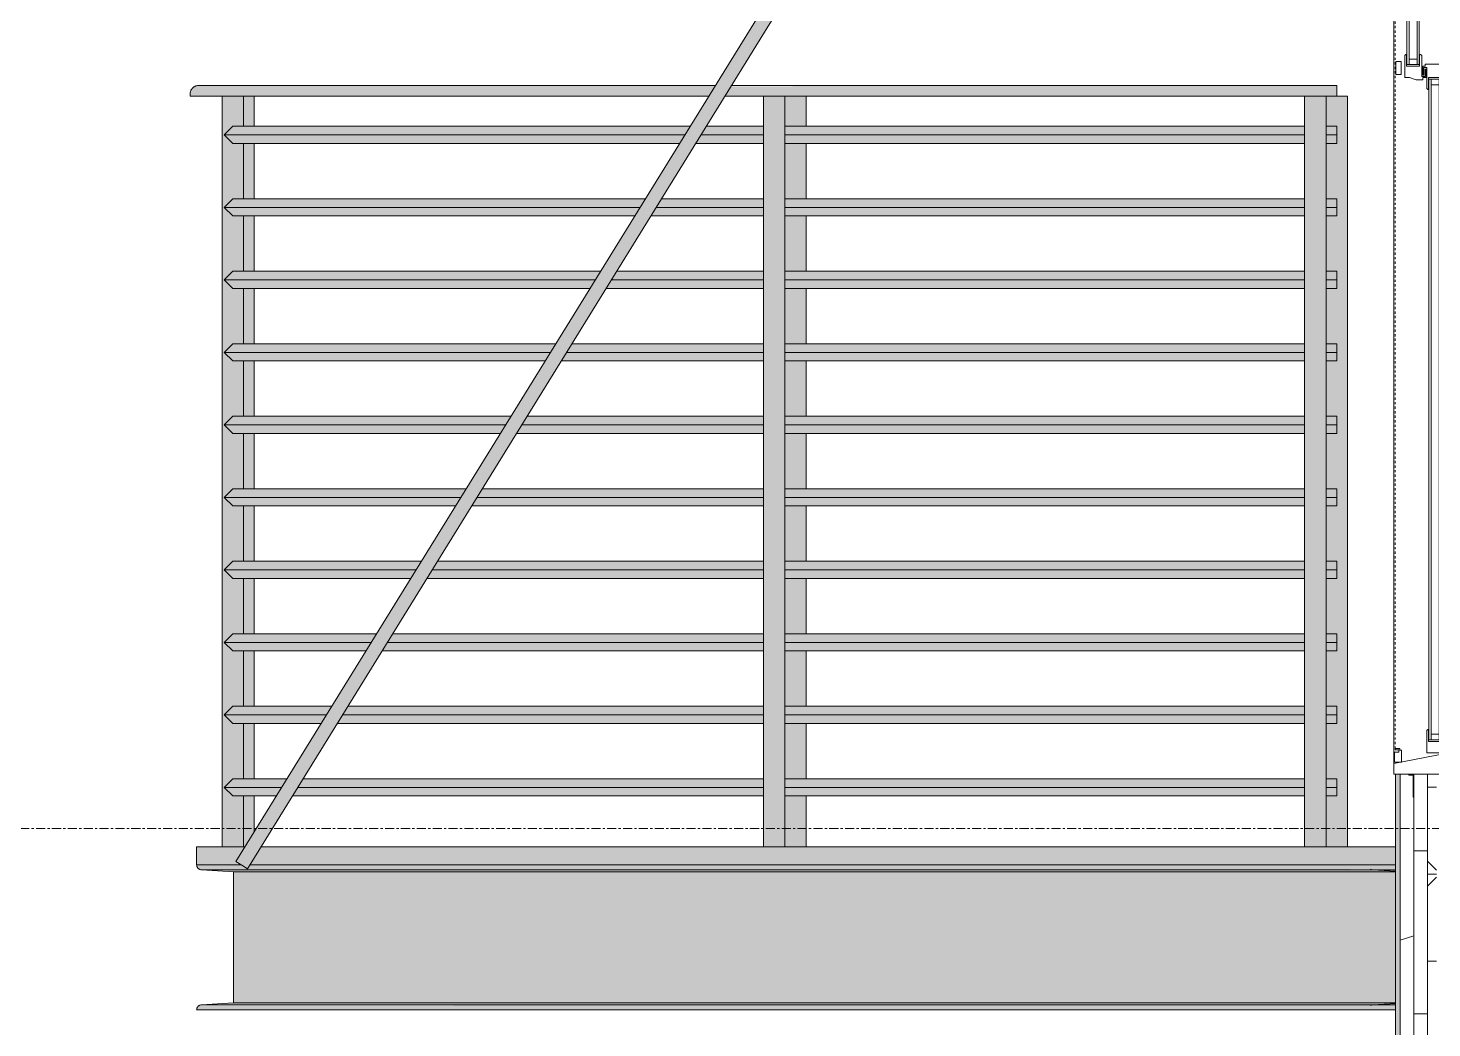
# Model space of a CAD drawing. Header units: inches. Extents: x 1718 to 6958, y -253 to 585.
# Drawn here: x 4809.7 to 4887.1, y 257 to 312.2 of the extents above; entities that cross this region are included whole.
import ezdxf

# ---------------------------------------------------------------- set-up
doc = ezdxf.new("R2010")
doc.units = ezdxf.units.IN
doc.header["$MEASUREMENT"] = 0
doc.linetypes.add('Dash', pattern=[0.25, 0.125, -0.125])
doc.linetypes.add('Grid Line 1_2_', pattern=[0.875, 0.5, -0.125, 0.125, -0.125])
for name, color, linetype, lineweight in [('A-DETL-GENF-2', 92, 'Continuous', 13), ('A-DETL-GENF-HDLN', 1, 'Dash', 9), ('A-FLOR-5', 192, 'Continuous', 5), ('A-FLOR-6', 192, 'Continuous', 9), ('A-FLOR-HRAL', 11, 'Continuous', 9), ('A-FLOR-LEVL-5', 51, 'Grid Line 1_2_', 9), ('A-GLAZ', 151, 'Continuous', 13), ('A-GLAZ-1', 151, 'Continuous', 9), ('A-GLAZ-3', 151, 'Continuous', 20), ('A-WALL', 113, 'Continuous', 13), ('A-WALL-6', 113, 'Continuous', 5), ('A-WALL-7', 113, 'Continuous', 9), ('A-WALL-PATT-1', 252, 'Continuous', 9), ('S-BEAM', 12, 'Continuous', 9)]:
    doc.layers.add(name, color=color, linetype=linetype, lineweight=lineweight)

# ---------------------------------------------------------------- blocks, each defined once
blk = doc.blocks.new('Window-Double_Hung-Marvin-Essential - ESDH3066 - 3rd floor-V94-BUILDING ELEVATION - COURTYARD - LOOKING EAST')
at = {"layer": 'A-DETL-GENF-2'}
for p, q in [((-3859.269, 348.5), (-3859.269, 350)), ((-3859.269, 350), (-3859.224, 350)), ((-3859.224, 350), (-3859.224, 348.65)), ((-3860.317, 348.5), (-3857.224, 348.5)), ((-3860.317, 348.5), (-3860.317, 347.912)), ((-3859.224, 348.65), (-3859.114, 348.65)), ((-3859.114, 348.65), (-3859.114, 348.5)), ((-3857.224, 347.469), (-3857.224, 348.5)), ((-3859.91, 347.833), (-3860.317, 347.912)), ((-3859.91, 347.833), (-3859.91, 346.944)), ((-3860.285, 347.048), (-3860.285, 347.605)), ((-3860.285, 347.605), (-3859.91, 347.605)), ((-3860.051, 347.048), (-3860.285, 347.048)), ((-3860.254, 346.926), (-3860.051, 346.926)), ((-3860.254, 346.926), (-3860.254, 346.854)), ((-3860.051, 346.926), (-3860.051, 347.048)), ((-3859.91, 346.944), (-3860.003, 346.944)), ((-3860.003, 346.944), (-3860.003, 346.854)), ((-3859.91, 347.125), (-3859.809, 347.125)), ((-3859.809, 347.469), (-3857.224, 347.469)), ((-3859.809, 347.125), (-3859.809, 347.469)), ((-3858.786, 347.312), (-3859.724, 347.312)), ((-3859.724, 346.092), (-3859.724, 347.312)), ((-3858.786, 347.312), (-3858.786, 346.092)), ((-3860.003, 346.854), (-3860.254, 346.854)), ((-3859.622, 346.687), (-3859.622, 346.031)), ((-3858.904, 346.687), (-3859.622, 346.687)), ((-3858.92, 346.593), (-3859.608, 346.593)), ((-3859.608, 310.157), (-3859.608, 346.593)), ((-3859.483, 310.157), (-3859.483, 346.593)), ((-3859.046, 346.29), (-3859.483, 346.29)), ((-3859.046, 310.157), (-3859.046, 346.593)), ((-3858.92, 310.157), (-3858.92, 346.593)), ((-3858.904, 346.031), (-3858.904, 346.687)), ((-3859.724, 346.092), (-3859.663, 346.031)), ((-3859.622, 346.031), (-3859.663, 346.031)), ((-3858.847, 346.031), (-3858.904, 346.031)), ((-3858.786, 346.092), (-3858.847, 346.031)), ((-3859.724, 310.658), (-3859.663, 310.719)), ((-3859.724, 310.658), (-3859.724, 309.437)), ((-3859.622, 310.719), (-3859.663, 310.719)), ((-3859.622, 310.063), (-3859.622, 310.719)), ((-3858.904, 310.719), (-3858.904, 310.063)), ((-3858.847, 310.719), (-3858.904, 310.719)), ((-3858.786, 310.658), (-3858.847, 310.719)), ((-3858.786, 309.5), (-3858.786, 310.658)), ((-3860.207, 309.608), (-3860.207, 310.333)), ((-3860.207, 310.333), (-3859.921, 310.333)), ((-3859.921, 310.333), (-3859.921, 309.608)), ((-3858.904, 310.063), (-3859.622, 310.063)), ((-3858.92, 310.157), (-3859.608, 310.157)), ((-3859.046, 310.46), (-3859.483, 310.46)), ((-3858.594, 310.062), (-3858.733, 310.062)), ((-3858.733, 309.578), (-3858.733, 310.062)), ((-3858.673, 310), (-3858.673, 309.578)), ((-3858.505, 310), (-3858.673, 310)), ((-3858.604, 309.5), (-3858.604, 309.905)), ((-3858.536, 309.905), (-3858.604, 309.905)), ((-3858.594, 310.182), (-3857.447, 310.182)), ((-3858.594, 310.062), (-3858.594, 310.182)), ((-3858.536, 309.437), (-3858.536, 309.905)), ((-3858.505, 308.842), (-3858.505, 310)), ((-3857.567, 310), (-3857.567, 308.842)), ((-3857.447, 310), (-3857.567, 310)), ((-3857.447, 310.182), (-3857.447, 310)), ((-3859.921, 309.608), (-3860.207, 309.608)), ((-3859.464, 309.437), (-3859.724, 309.437)), ((-3859.089, 309.307), (-3859.464, 309.437)), ((-3858.733, 309.307), (-3859.089, 309.307)), ((-3858.604, 309.5), (-3858.786, 309.5)), ((-3858.733, 309.578), (-3858.673, 309.578)), ((-3858.536, 309.437), (-3858.733, 309.437)), ((-3858.733, 309.307), (-3858.733, 309.437)), ((-3858.404, 309.437), (-3858.404, 308.781)), ((-3857.685, 309.437), (-3858.404, 309.437)), ((-3857.701, 309.343), (-3858.39, 309.343)), ((-3858.39, 272.907), (-3858.39, 309.343)), ((-3858.264, 272.907), (-3858.264, 309.343)), ((-3857.827, 309.04), (-3858.264, 309.04)), ((-3857.827, 272.907), (-3857.827, 309.343)), ((-3857.701, 272.907), (-3857.701, 309.343)), ((-3857.685, 308.781), (-3857.685, 309.437)), ((-3858.505, 308.842), (-3858.444, 308.781)), ((-3858.404, 308.781), (-3858.444, 308.781)), ((-3857.628, 308.781), (-3857.685, 308.781)), ((-3857.567, 308.842), (-3857.628, 308.781)), ((-3858.505, 273.408), (-3858.444, 273.469)), ((-3858.505, 273.408), (-3858.505, 272.187)), ((-3858.404, 273.469), (-3858.444, 273.469)), ((-3858.404, 272.813), (-3858.404, 273.469)), ((-3857.685, 273.469), (-3857.685, 272.813)), ((-3857.628, 273.469), (-3857.685, 273.469)), ((-3857.567, 273.408), (-3857.628, 273.469)), ((-3857.567, 272.187), (-3857.567, 273.408)), ((-3857.38, 272.159), (-3857.38, 273.406)), ((-3857.38, 273.406), (-3857.224, 273.406)), ((-3857.224, 273.406), (-3857.224, 271)), ((-3857.685, 272.813), (-3858.404, 272.813)), ((-3857.701, 272.907), (-3858.39, 272.907)), ((-3857.827, 273.21), (-3858.264, 273.21)), ((-3860.317, 271.588), (-3857.38, 272.159)), ((-3860.285, 272.217), (-3860.285, 271.661)), ((-3860.051, 272.217), (-3860.285, 272.217)), ((-3860.003, 272.411), (-3860.254, 272.411)), ((-3860.254, 272.339), (-3860.254, 272.411)), ((-3860.254, 272.339), (-3860.051, 272.339)), ((-3860.051, 272.339), (-3860.051, 272.217)), ((-3860.003, 272.321), (-3860.003, 272.411)), ((-3859.91, 272.321), (-3860.003, 272.321)), ((-3859.91, 272.321), (-3859.91, 271.661)), ((-3857.567, 272.187), (-3858.505, 272.187)), ((-3860.317, 271), (-3860.317, 271.588)), ((-3860.285, 271.661), (-3859.91, 271.661)), ((-3859.224, 271), (-3860.317, 271)), ((-3857.224, 271), (-3860.317, 271)), ((-3859.504, 271), (-3859.504, 270.957)), ((-3859.504, 270.957), (-3859.264, 270.957)), ((-3859.264, 270.957), (-3859.264, 269.742)), ((-3859.224, 271), (-3859.224, 269.742)), ((-3859.224, 269.742), (-3859.264, 269.742))]:
    blk.add_line(p, q, dxfattribs=at)
at = {"layer": 'A-DETL-GENF-HDLN'}
blk.add_line((-3860.254, 272.411), (-3860.254, 346.854), dxfattribs=at)
at = {"layer": 'A-GLAZ'}
for p, q in [((-3851.849, 347.875), (-3851.849, 348.5)), ((-3857.192, 347.875), (-3851.849, 347.875)), ((-3857.192, 271.625), (-3851.849, 271.625)), ((-3851.849, 271.625), (-3851.849, 271))]:
    blk.add_line(p, q, dxfattribs=at)
at = {"layer": 'A-GLAZ-1'}
for p, q in [((-3860.317, 271), (-3860.317, 348.5)), ((-3857.224, 348.5), (-3857.224, 271)), ((-3851.849, 348.5), (-3851.849, 271))]:
    blk.add_line(p, q, dxfattribs=at)
at = {"layer": 'A-GLAZ-3'}
for p, q in [((-3860.317, 348.5), (-3857.224, 348.5)), ((-3857.192, 348.5), (-3851.849, 348.5)), ((-3857.224, 271), (-3860.317, 271)), ((-3851.849, 271), (-3857.192, 271))]:
    blk.add_line(p, q, dxfattribs=at)
blk = doc.blocks.new('Railing - Baluster_01-2700443-BUILDING ELEVATION - COURTYARD - LOOKING EAST')
at = {"layer": 'A-FLOR-HRAL'}
blk.add_hatch(color=256, dxfattribs=at).paths.add_polyline_path([(-3893.918, 267), (-3893.918, 308.405), (-3895.099, 308.405), (-3895.099, 267)], flags=0)
for p, q in [((-3895.099, 267), (-3895.099, 308.405)), ((-3893.918, 308.405), (-3893.918, 267))]:
    blk.add_line(p, q, dxfattribs=at)
blk = doc.blocks.new('Railing - Baluster_01-V131-BUILDING ELEVATION - COURTYARD - LOOKING EAST')
at = {"layer": 'A-FLOR-HRAL'}
h = blk.add_hatch(color=256, dxfattribs=at)
h.paths.add_polyline_path([(-3893.918, 267), (-3892.737, 267), (-3892.737, 269.803), (-3893.918, 269.803)], flags=0)
h.paths.add_polyline_path([(-3893.918, 270.75), (-3892.737, 270.75), (-3892.737, 273.803), (-3893.918, 273.803)], flags=0)
h.paths.add_polyline_path([(-3892.737, 274.75), (-3892.737, 277.803), (-3893.918, 277.803), (-3893.918, 274.75)], flags=0)
h.paths.add_polyline_path([(-3893.918, 278.75), (-3892.737, 278.75), (-3892.737, 281.803), (-3893.918, 281.803)], flags=0)
h.paths.add_polyline_path([(-3893.918, 282.75), (-3892.737, 282.75), (-3892.737, 285.803), (-3893.918, 285.803)], flags=0)
h.paths.add_polyline_path([(-3893.918, 286.75), (-3892.737, 286.75), (-3892.737, 289.803), (-3893.918, 289.803), (-3893.918, 287.683)], flags=0)
h.paths.add_polyline_path([(-3893.918, 290.75), (-3892.737, 290.75), (-3892.737, 293.803), (-3893.918, 293.803)], flags=0)
h.paths.add_polyline_path([(-3892.737, 294.75), (-3892.737, 297.803), (-3893.918, 297.803), (-3893.918, 294.75)], flags=0)
h.paths.add_polyline_path([(-3893.918, 298.75), (-3892.737, 298.75), (-3892.737, 301.803), (-3893.918, 301.803), (-3893.918, 299.649)], flags=0)
h.paths.add_polyline_path([(-3893.918, 302.75), (-3892.737, 302.75), (-3892.737, 305.803), (-3893.918, 305.803), (-3893.918, 305.631)], flags=0)
h.paths.add_polyline_path([(-3893.918, 306.75), (-3892.737, 306.75), (-3892.737, 308.405), (-3893.918, 308.405)], flags=0)
for p, q in [((-3892.737, 308.405), (-3892.737, 306.75)), ((-3892.737, 305.803), (-3892.737, 302.75)), ((-3892.737, 301.803), (-3892.737, 298.75)), ((-3892.737, 297.803), (-3892.737, 294.75)), ((-3892.737, 293.803), (-3892.737, 290.75)), ((-3892.737, 289.803), (-3892.737, 286.75)), ((-3892.737, 285.803), (-3892.737, 282.75)), ((-3892.737, 281.803), (-3892.737, 278.75)), ((-3892.737, 277.803), (-3892.737, 274.75)), ((-3892.737, 273.803), (-3892.737, 270.75)), ((-3892.737, 269.803), (-3892.737, 267))]:
    blk.add_line(p, q, dxfattribs=at)
blk = doc.blocks.new('Railing - Baluster_01-V132-BUILDING ELEVATION - COURTYARD - LOOKING EAST')
at = {"layer": 'A-FLOR-HRAL'}
blk.add_hatch(color=256, dxfattribs=at).paths.add_polyline_path([(-3924.952, 267), (-3923.771, 267), (-3923.789, 269.803), (-3924.362, 269.803), (-3924.835, 270.277), (-3924.362, 270.75), (-3923.771, 270.75), (-3923.789, 273.803), (-3924.362, 273.803), (-3924.835, 274.277), (-3924.362, 274.75), (-3923.771, 274.75), (-3923.771, 277.803), (-3924.362, 277.803), (-3924.835, 278.277), (-3924.362, 278.75), (-3923.771, 278.75), (-3923.771, 281.803), (-3924.362, 281.803), (-3924.835, 282.277), (-3924.362, 282.75), (-3923.771, 282.75), (-3923.771, 285.803), (-3924.362, 285.803), (-3924.835, 286.277), (-3924.362, 286.75), (-3923.771, 286.75), (-3923.771, 289.803), (-3924.362, 289.803), (-3924.835, 290.277), (-3924.362, 290.75), (-3923.771, 290.75), (-3923.771, 293.803), (-3924.362, 293.803), (-3924.835, 294.277), (-3924.362, 294.75), (-3923.771, 294.75), (-3923.771, 297.803), (-3924.362, 297.803), (-3924.835, 298.277), (-3924.362, 298.75), (-3923.771, 298.75), (-3923.771, 301.803), (-3924.362, 301.803), (-3924.835, 302.277), (-3924.362, 302.75), (-3923.771, 302.75), (-3923.771, 305.803), (-3924.362, 305.803), (-3924.835, 306.277), (-3924.362, 306.75), (-3923.771, 306.75), (-3923.771, 308.405), (-3924.952, 308.405), (-3924.952, 269.735)], flags=0)
for p, q in [((-3924.952, 308.405), (-3924.952, 267)), ((-3923.771, 306.75), (-3923.771, 308.405)), ((-3923.771, 302.75), (-3923.771, 305.803)), ((-3923.771, 298.75), (-3923.771, 301.803)), ((-3923.771, 294.75), (-3923.771, 297.803)), ((-3923.771, 290.75), (-3923.771, 293.803)), ((-3923.771, 286.75), (-3923.771, 289.803)), ((-3923.771, 282.75), (-3923.771, 285.803)), ((-3923.771, 278.75), (-3923.771, 281.803)), ((-3923.771, 274.75), (-3923.771, 277.803)), ((-3923.771, 270.75), (-3923.771, 273.803)), ((-3923.771, 267), (-3923.771, 269.803))]:
    blk.add_line(p, q, dxfattribs=at)
blk = doc.blocks.new('Railing - Baluster_01-V133-BUILDING ELEVATION - COURTYARD - LOOKING EAST')
at = {"layer": 'A-FLOR-HRAL'}
h = blk.add_hatch(color=256, dxfattribs=at)
h.paths.add_polyline_path([(-3923.686, 267), (-3923.18, 267.818), (-3923.18, 269.803), (-3923.771, 269.803), (-3923.771, 267), (-3923.712, 267)], flags=0)
h.paths.add_polyline_path([(-3923.712, 270.75), (-3923.18, 270.75), (-3923.18, 273.803), (-3923.771, 273.803), (-3923.771, 270.75)], flags=0)
h.paths.add_polyline_path([(-3923.712, 274.75), (-3923.18, 274.75), (-3923.18, 277.803), (-3923.771, 277.803), (-3923.771, 274.75)], flags=0)
h.paths.add_polyline_path([(-3923.18, 278.75), (-3923.18, 281.803), (-3923.771, 281.803), (-3923.771, 278.75)], flags=0)
h.paths.add_polyline_path([(-3923.771, 282.75), (-3923.18, 282.75), (-3923.18, 285.803), (-3923.771, 285.803)], flags=0)
h.paths.add_polyline_path([(-3923.18, 286.75), (-3923.18, 289.803), (-3923.771, 289.803), (-3923.771, 286.75)], flags=0)
h.paths.add_polyline_path([(-3923.771, 290.75), (-3923.18, 290.75), (-3923.18, 293.803), (-3923.771, 293.803)], flags=0)
h.paths.add_polyline_path([(-3923.771, 294.75), (-3923.18, 294.75), (-3923.18, 297.803), (-3923.771, 297.803)], flags=0)
h.paths.add_polyline_path([(-3923.771, 298.75), (-3923.18, 298.75), (-3923.18, 301.803), (-3923.771, 301.803)], flags=0)
h.paths.add_polyline_path([(-3923.771, 302.75), (-3923.18, 302.75), (-3923.18, 305.803), (-3923.771, 305.803)], flags=0)
h.paths.add_polyline_path([(-3923.771, 306.75), (-3923.18, 306.75), (-3923.18, 308.405), (-3923.771, 308.405)], flags=0)
for p, q in [((-3923.18, 308.405), (-3923.18, 306.75)), ((-3923.18, 305.803), (-3923.18, 302.75)), ((-3923.18, 301.803), (-3923.18, 298.75)), ((-3923.18, 297.803), (-3923.18, 294.75)), ((-3923.18, 293.803), (-3923.18, 290.75)), ((-3923.18, 289.803), (-3923.18, 286.75)), ((-3923.18, 285.803), (-3923.18, 282.75)), ((-3923.18, 281.803), (-3923.18, 278.75)), ((-3923.18, 277.803), (-3923.18, 274.75)), ((-3923.18, 273.803), (-3923.18, 270.75)), ((-3923.18, 269.803), (-3923.18, 267.818))]:
    blk.add_line(p, q, dxfattribs=at)
blk = doc.blocks.new('Railing - Baluster_01-V134-BUILDING ELEVATION - COURTYARD - LOOKING EAST')
at = {"layer": 'A-FLOR-HRAL'}
blk.add_hatch(color=256, dxfattribs=at).paths.add_polyline_path([(-3862.883, 267), (-3862.883, 308.405), (-3864.064, 308.405), (-3864.064, 306.75), (-3863.474, 306.75), (-3863.474, 305.803), (-3864.064, 305.803), (-3864.064, 302.75), (-3863.474, 302.75), (-3863.474, 301.803), (-3864.064, 301.803), (-3864.064, 298.75), (-3863.474, 298.75), (-3863.474, 297.803), (-3864.064, 297.803), (-3864.064, 294.75), (-3863.474, 294.75), (-3863.474, 293.803), (-3864.064, 293.803), (-3864.064, 290.75), (-3863.474, 290.75), (-3863.474, 289.803), (-3864.064, 289.803), (-3864.064, 286.75), (-3863.474, 286.75), (-3863.474, 285.803), (-3864.064, 285.803), (-3864.064, 282.75), (-3863.474, 282.75), (-3863.474, 281.803), (-3864.064, 281.803), (-3864.064, 278.75), (-3863.474, 278.75), (-3863.474, 277.803), (-3864.064, 277.803), (-3864.064, 274.75), (-3863.474, 274.75), (-3863.474, 273.803), (-3864.064, 273.803), (-3864.064, 270.75), (-3863.474, 270.75), (-3863.474, 269.803), (-3864.064, 269.803), (-3864.064, 267), (-3863.474, 267)], flags=0)
for q in [(-3863.474, 308.405), (-3862.883, 267)]:
    blk.add_line((-3862.883, 308.405), q, dxfattribs=at)
blk = doc.blocks.new('Railing - Railing-3280392-BUILDING ELEVATION - COURTYARD - LOOKING EAST')
at = {"layer": 'A-FLOR-HRAL'}
h = blk.add_hatch(color=256, dxfattribs=at)
h.paths.add_polyline_path([(-3864.064, 308.528), (-3863.474, 308.528), (-3863.474, 309), (-3896.887, 308.962), (-3897.156, 308.528), (-3865.245, 308.528)], flags=0)
h.paths.add_polyline_path([(-3926.724, 308.528), (-3898.037, 308.528), (-3897.745, 309), (-3926.374, 308.984), (-3926.585, 308.862), (-3926.708, 308.65)], flags=0)
h = blk.add_hatch(color=256, dxfattribs=at)
h.paths.add_polyline_path([(-3863.474, 308.405), (-3863.474, 308.528), (-3897.156, 308.528), (-3897.231, 308.405), (-3864.064, 308.405)], flags=0)
h.paths.add_polyline_path([(-3924.362, 308.405), (-3898.113, 308.405), (-3898.037, 308.528), (-3926.724, 308.528), (-3926.724, 308.405), (-3924.952, 308.405)], flags=0)
h = blk.add_hatch(color=256, dxfattribs=at)
h.paths.add_polyline_path([(-3923.18, 306.277), (-3899.427, 306.277), (-3899.135, 306.75), (-3924.362, 306.75), (-3924.835, 306.277), (-3923.771, 306.277)], flags=0)
h.paths.add_polyline_path([(-3863.474, 306.277), (-3863.474, 306.75), (-3864.064, 306.75), (-3864.064, 306.277)], flags=0)
h.paths.add_polyline_path([(-3865.245, 306.277), (-3865.245, 306.75), (-3893.918, 306.75), (-3893.918, 306.277), (-3870.938, 306.277)], flags=0)
h.paths.add_polyline_path([(-3898.546, 306.277), (-3895.099, 306.277), (-3895.099, 306.75), (-3898.253, 306.75)], flags=0)
h = blk.add_hatch(color=256, dxfattribs=at)
h.paths.add_polyline_path([(-3896.077, 305.803), (-3895.099, 305.803), (-3895.099, 306.277), (-3898.546, 306.277), (-3898.838, 305.803)], flags=0)
h.paths.add_polyline_path([(-3924.362, 305.803), (-3899.72, 305.803), (-3899.427, 306.277), (-3924.835, 306.277)], flags=0)
h.paths.add_polyline_path([(-3863.474, 305.803), (-3863.474, 306.277), (-3864.064, 306.277), (-3864.064, 305.803)], flags=0)
h.paths.add_polyline_path([(-3870.938, 305.803), (-3865.245, 305.803), (-3865.245, 306.277), (-3893.918, 306.277), (-3893.918, 305.803), (-3887.697, 305.803)], flags=0)
h = blk.add_hatch(color=256, dxfattribs=at)
h.paths.add_polyline_path([(-3895.099, 302.277), (-3895.099, 302.75), (-3900.724, 302.75), (-3901.016, 302.277), (-3896.077, 302.277)], flags=0)
h.paths.add_polyline_path([(-3924.835, 302.277), (-3901.898, 302.277), (-3901.605, 302.75), (-3924.362, 302.75)], flags=0)
h.paths.add_polyline_path([(-3863.474, 302.277), (-3863.474, 302.75), (-3864.064, 302.75), (-3864.064, 302.277)], flags=0)
h.paths.add_polyline_path([(-3865.245, 302.277), (-3865.245, 302.75), (-3893.918, 302.75), (-3893.918, 302.277), (-3870.938, 302.277)], flags=0)
h = blk.add_hatch(color=256, dxfattribs=at)
h.paths.add_polyline_path([(-3923.18, 301.803), (-3902.19, 301.803), (-3901.898, 302.277), (-3924.835, 302.277), (-3924.362, 301.803), (-3923.771, 301.803)], flags=0)
h.paths.add_polyline_path([(-3863.474, 301.803), (-3863.474, 302.277), (-3864.064, 302.277), (-3864.064, 301.803)], flags=0)
h.paths.add_polyline_path([(-3870.938, 301.803), (-3865.245, 301.803), (-3865.245, 302.277), (-3893.918, 302.277), (-3893.918, 301.803), (-3887.697, 301.803)], flags=0)
h.paths.add_polyline_path([(-3901.309, 301.803), (-3895.099, 301.803), (-3895.099, 302.277), (-3901.016, 302.277)], flags=0)
h = blk.add_hatch(color=256, dxfattribs=at)
h.paths.add_polyline_path([(-3923.18, 298.277), (-3904.368, 298.277), (-3904.076, 298.75), (-3924.362, 298.75), (-3924.835, 298.277), (-3923.771, 298.277)], flags=0)
h.paths.add_polyline_path([(-3863.474, 298.277), (-3863.474, 298.75), (-3864.064, 298.75), (-3864.064, 298.277)], flags=0)
h.paths.add_polyline_path([(-3865.245, 298.277), (-3865.245, 298.75), (-3893.918, 298.75), (-3893.918, 298.277), (-3870.938, 298.277)], flags=0)
h.paths.add_polyline_path([(-3895.099, 298.277), (-3895.099, 298.75), (-3903.194, 298.75), (-3903.487, 298.277)], flags=0)
h = blk.add_hatch(color=256, dxfattribs=at)
h.paths.add_polyline_path([(-3895.099, 297.803), (-3895.099, 298.277), (-3903.487, 298.277), (-3903.779, 297.803)], flags=0)
h.paths.add_polyline_path([(-3924.362, 297.803), (-3904.661, 297.803), (-3904.368, 298.277), (-3924.835, 298.277)], flags=0)
h.paths.add_polyline_path([(-3863.474, 297.803), (-3863.474, 298.277), (-3864.064, 298.277), (-3864.064, 297.803)], flags=0)
h.paths.add_polyline_path([(-3865.245, 297.803), (-3865.245, 298.277), (-3893.918, 298.277), (-3893.918, 297.803), (-3870.938, 297.803)], flags=0)
h = blk.add_hatch(color=256, dxfattribs=at)
h.paths.add_polyline_path([(-3923.18, 294.277), (-3906.839, 294.277), (-3906.546, 294.75), (-3924.362, 294.75), (-3924.835, 294.277), (-3923.771, 294.277)], flags=0)
h.paths.add_polyline_path([(-3863.474, 294.277), (-3863.474, 294.75), (-3864.064, 294.75), (-3864.064, 294.277)], flags=0)
h.paths.add_polyline_path([(-3865.245, 294.277), (-3865.245, 294.75), (-3893.918, 294.75), (-3893.918, 294.277), (-3870.938, 294.277)], flags=0)
h.paths.add_polyline_path([(-3905.957, 294.277), (-3895.099, 294.277), (-3895.099, 294.75), (-3905.665, 294.75)], flags=0)
h = blk.add_hatch(color=256, dxfattribs=at)
h.paths.add_polyline_path([(-3923.18, 293.803), (-3907.131, 293.803), (-3906.839, 294.277), (-3924.835, 294.277), (-3924.362, 293.803), (-3923.771, 293.803)], flags=0)
h.paths.add_polyline_path([(-3863.474, 293.803), (-3863.474, 294.277), (-3864.064, 294.277), (-3864.064, 293.803)], flags=0)
h.paths.add_polyline_path([(-3865.245, 293.803), (-3865.245, 294.277), (-3893.918, 294.277), (-3893.918, 293.803), (-3870.938, 293.803)], flags=0)
h.paths.add_polyline_path([(-3906.25, 293.803), (-3895.099, 293.803), (-3895.099, 294.277), (-3905.957, 294.277)], flags=0)
h = blk.add_hatch(color=256, dxfattribs=at)
h.paths.add_polyline_path([(-3864.064, 290.277), (-3863.474, 290.277), (-3863.474, 290.75), (-3864.064, 290.75)], flags=0)
h.paths.add_polyline_path([(-3924.835, 290.277), (-3909.309, 290.277), (-3909.017, 290.75), (-3924.362, 290.75)], flags=0)
h.paths.add_polyline_path([(-3870.938, 290.277), (-3865.245, 290.277), (-3865.245, 290.75), (-3893.918, 290.75), (-3893.918, 290.277), (-3887.697, 290.277)], flags=0)
h.paths.add_polyline_path([(-3908.428, 290.277), (-3895.099, 290.277), (-3895.099, 290.75), (-3908.135, 290.75)], flags=0)
h = blk.add_hatch(color=256, dxfattribs=at)
h.paths.add_polyline_path([(-3923.18, 289.803), (-3909.602, 289.803), (-3909.309, 290.277), (-3924.835, 290.277), (-3924.362, 289.803), (-3923.771, 289.803)], flags=0)
h.paths.add_polyline_path([(-3863.474, 289.803), (-3863.474, 290.277), (-3864.064, 290.277), (-3864.064, 289.803)], flags=0)
h.paths.add_polyline_path([(-3865.245, 289.803), (-3865.245, 290.277), (-3893.918, 290.277), (-3893.918, 289.803), (-3870.938, 289.803)], flags=0)
h.paths.add_polyline_path([(-3908.72, 289.803), (-3895.099, 289.803), (-3895.099, 290.277), (-3908.428, 290.277)], flags=0)
h = blk.add_hatch(color=256, dxfattribs=at)
h.paths.add_polyline_path([(-3895.099, 286.277), (-3895.099, 286.75), (-3910.606, 286.75), (-3910.898, 286.277), (-3904.456, 286.277)], flags=0)
h.paths.add_polyline_path([(-3924.835, 286.277), (-3911.78, 286.277), (-3911.487, 286.75), (-3924.362, 286.75)], flags=0)
h.paths.add_polyline_path([(-3863.474, 286.277), (-3863.474, 286.75), (-3864.064, 286.75), (-3864.064, 286.277)], flags=0)
h.paths.add_polyline_path([(-3865.245, 286.277), (-3865.245, 286.75), (-3893.918, 286.75), (-3893.918, 286.277), (-3870.938, 286.277)], flags=0)
h = blk.add_hatch(color=256, dxfattribs=at)
h.paths.add_polyline_path([(-3895.099, 285.803), (-3895.099, 286.277), (-3910.898, 286.277), (-3911.191, 285.803), (-3904.456, 285.803)], flags=0)
h.paths.add_polyline_path([(-3924.362, 285.803), (-3912.072, 285.803), (-3911.78, 286.277), (-3924.835, 286.277)], flags=0)
h.paths.add_polyline_path([(-3863.474, 285.803), (-3863.474, 286.277), (-3864.064, 286.277), (-3864.064, 285.803)], flags=0)
h.paths.add_polyline_path([(-3865.245, 285.803), (-3865.245, 286.277), (-3893.918, 286.277), (-3893.918, 285.803), (-3870.938, 285.803)], flags=0)
h = blk.add_hatch(color=256, dxfattribs=at)
h.paths.add_polyline_path([(-3895.099, 282.277), (-3895.099, 282.75), (-3913.076, 282.75), (-3913.369, 282.277), (-3904.456, 282.277)], flags=0)
h.paths.add_polyline_path([(-3863.474, 282.277), (-3863.474, 282.75), (-3864.064, 282.75), (-3864.064, 282.277)], flags=0)
h.paths.add_polyline_path([(-3924.835, 282.277), (-3914.25, 282.277), (-3913.958, 282.75), (-3924.362, 282.75)], flags=0)
h.paths.add_polyline_path([(-3865.245, 282.277), (-3865.245, 282.75), (-3893.918, 282.75), (-3893.918, 282.277), (-3870.938, 282.277)], flags=0)
h = blk.add_hatch(color=256, dxfattribs=at)
h.paths.add_polyline_path([(-3904.456, 281.803), (-3895.099, 281.803), (-3895.099, 282.277), (-3913.369, 282.277), (-3913.661, 281.803)], flags=0)
h.paths.add_polyline_path([(-3924.362, 281.803), (-3914.543, 281.803), (-3914.25, 282.277), (-3924.835, 282.277)], flags=0)
h.paths.add_polyline_path([(-3863.474, 281.803), (-3863.474, 282.277), (-3864.064, 282.277), (-3864.064, 281.803)], flags=0)
h.paths.add_polyline_path([(-3865.245, 281.803), (-3865.245, 282.277), (-3893.918, 282.277), (-3893.918, 281.803), (-3870.938, 281.803)], flags=0)
h = blk.add_hatch(color=256, dxfattribs=at)
h.paths.add_polyline_path([(-3895.099, 278.277), (-3895.099, 278.75), (-3915.547, 278.75), (-3915.839, 278.277), (-3904.456, 278.277)], flags=0)
h.paths.add_polyline_path([(-3924.835, 278.277), (-3916.721, 278.277), (-3916.429, 278.75), (-3924.362, 278.75)], flags=0)
h.paths.add_polyline_path([(-3863.474, 278.277), (-3863.474, 278.75), (-3864.064, 278.75), (-3864.064, 278.277)], flags=0)
h.paths.add_polyline_path([(-3865.245, 278.277), (-3865.245, 278.75), (-3893.918, 278.75), (-3893.918, 278.277), (-3870.938, 278.277)], flags=0)
h = blk.add_hatch(color=256, dxfattribs=at)
h.paths.add_polyline_path([(-3895.099, 277.803), (-3895.099, 278.277), (-3915.839, 278.277), (-3916.132, 277.803), (-3904.456, 277.803)], flags=0)
h.paths.add_polyline_path([(-3924.362, 277.803), (-3917.013, 277.803), (-3916.721, 278.277), (-3924.835, 278.277)], flags=0)
h.paths.add_polyline_path([(-3863.474, 277.803), (-3863.474, 278.277), (-3864.064, 278.277), (-3864.064, 277.803)], flags=0)
h.paths.add_polyline_path([(-3865.245, 277.803), (-3865.245, 278.277), (-3893.918, 278.277), (-3893.918, 277.803), (-3870.938, 277.803)], flags=0)
h = blk.add_hatch(color=256, dxfattribs=at)
h.paths.add_polyline_path([(-3923.18, 274.277), (-3919.191, 274.277), (-3918.899, 274.75), (-3924.362, 274.75), (-3924.835, 274.277), (-3923.646, 274.277)], flags=0)
h.paths.add_polyline_path([(-3863.474, 274.277), (-3863.474, 274.75), (-3864.064, 274.75), (-3864.064, 274.277)], flags=0)
h.paths.add_polyline_path([(-3865.245, 274.277), (-3865.245, 274.75), (-3893.918, 274.75), (-3893.918, 274.277), (-3870.938, 274.277)], flags=0)
h.paths.add_polyline_path([(-3904.456, 274.277), (-3895.099, 274.277), (-3895.099, 274.75), (-3918.018, 274.75), (-3918.31, 274.277)], flags=0)
h = blk.add_hatch(color=256, dxfattribs=at)
h.paths.add_polyline_path([(-3923.18, 273.803), (-3919.484, 273.803), (-3919.191, 274.277), (-3924.835, 274.277), (-3924.362, 273.803), (-3923.646, 273.803)], flags=0)
h.paths.add_polyline_path([(-3863.474, 273.803), (-3863.474, 274.277), (-3864.064, 274.277), (-3864.064, 273.803)], flags=0)
h.paths.add_polyline_path([(-3865.245, 273.803), (-3865.245, 274.277), (-3893.918, 274.277), (-3893.918, 273.803), (-3870.938, 273.803)], flags=0)
h.paths.add_polyline_path([(-3895.099, 273.803), (-3895.099, 274.277), (-3918.31, 274.277), (-3918.602, 273.803), (-3904.456, 273.803)], flags=0)
h = blk.add_hatch(color=256, dxfattribs=at)
h.paths.add_polyline_path([(-3921.662, 270.277), (-3921.37, 270.75), (-3924.362, 270.75), (-3924.835, 270.277), (-3923.18, 270.277)], flags=0)
h.paths.add_polyline_path([(-3863.474, 270.277), (-3863.474, 270.75), (-3864.064, 270.75), (-3864.064, 270.277)], flags=0)
h.paths.add_polyline_path([(-3865.245, 270.277), (-3865.245, 270.75), (-3893.918, 270.75), (-3893.918, 270.277), (-3870.938, 270.277)], flags=0)
h.paths.add_polyline_path([(-3895.099, 270.277), (-3895.099, 270.75), (-3920.488, 270.75), (-3920.78, 270.277), (-3904.456, 270.277)], flags=0)
h = blk.add_hatch(color=256, dxfattribs=at)
h.paths.add_polyline_path([(-3921.954, 269.803), (-3921.662, 270.277), (-3924.835, 270.277), (-3924.362, 269.803), (-3923.18, 269.803)], flags=0)
h.paths.add_polyline_path([(-3863.474, 269.803), (-3863.474, 270.277), (-3864.064, 270.277), (-3864.064, 269.803)], flags=0)
h.paths.add_polyline_path([(-3865.245, 269.803), (-3865.245, 270.277), (-3893.918, 270.277), (-3893.918, 269.803), (-3870.938, 269.803)], flags=0)
h.paths.add_polyline_path([(-3904.456, 269.803), (-3895.099, 269.803), (-3895.099, 270.277), (-3920.78, 270.277), (-3921.073, 269.803)], flags=0)
for p, q in [((-3897.73, 309), (-3926.251, 309)), ((-3863.474, 309), (-3896.879, 309)), ((-3863.474, 309), (-3863.474, 308.528)), ((-3926.724, 308.405), (-3926.724, 308.528)), ((-3898.098, 308.405), (-3926.724, 308.405)), ((-3863.474, 308.405), (-3897.246, 308.405)), ((-3863.474, 308.528), (-3863.474, 308.405)), ((-3924.835, 306.277), (-3924.362, 306.75)), ((-3924.362, 306.75), (-3899.135, 306.75)), ((-3898.259, 306.75), (-3895.099, 306.75)), ((-3893.918, 306.75), (-3865.245, 306.75)), ((-3864.064, 306.75), (-3863.474, 306.75)), ((-3863.474, 306.75), (-3863.474, 306.277)), ((-3924.362, 305.803), (-3924.835, 306.277)), ((-3899.427, 306.277), (-3924.835, 306.277)), ((-3895.099, 306.277), (-3898.552, 306.277)), ((-3865.245, 306.277), (-3893.918, 306.277)), ((-3863.474, 306.277), (-3864.064, 306.277)), ((-3863.474, 306.277), (-3863.474, 305.803)), ((-3899.72, 305.803), (-3924.362, 305.803)), ((-3895.099, 305.803), (-3898.844, 305.803)), ((-3865.245, 305.803), (-3893.918, 305.803)), ((-3863.474, 305.803), (-3864.064, 305.803)), ((-3924.835, 302.277), (-3924.362, 302.75)), ((-3924.362, 301.803), (-3924.835, 302.277)), ((-3901.898, 302.277), (-3924.835, 302.277)), ((-3924.362, 302.75), (-3901.605, 302.75)), ((-3895.099, 302.277), (-3901.022, 302.277)), ((-3900.729, 302.75), (-3895.099, 302.75)), ((-3893.918, 302.75), (-3865.245, 302.75)), ((-3865.245, 302.277), (-3893.918, 302.277)), ((-3864.064, 302.75), (-3863.474, 302.75)), ((-3863.474, 302.277), (-3864.064, 302.277)), ((-3863.474, 302.75), (-3863.474, 302.277)), ((-3863.474, 302.277), (-3863.474, 301.803)), ((-3902.19, 301.803), (-3924.362, 301.803)), ((-3895.099, 301.803), (-3901.314, 301.803)), ((-3865.245, 301.803), (-3893.918, 301.803)), ((-3863.474, 301.803), (-3864.064, 301.803)), ((-3924.835, 298.277), (-3924.362, 298.75)), ((-3924.362, 297.803), (-3924.835, 298.277)), ((-3904.368, 298.277), (-3924.835, 298.277)), ((-3924.362, 298.75), (-3904.076, 298.75)), ((-3895.099, 298.277), (-3903.492, 298.277)), ((-3903.199, 298.75), (-3895.099, 298.75)), ((-3893.918, 298.75), (-3865.245, 298.75)), ((-3865.245, 298.277), (-3893.918, 298.277)), ((-3864.064, 298.75), (-3863.474, 298.75)), ((-3863.474, 298.277), (-3864.064, 298.277)), ((-3863.474, 298.75), (-3863.474, 298.277)), ((-3863.474, 298.277), (-3863.474, 297.803)), ((-3904.661, 297.803), (-3924.362, 297.803)), ((-3895.099, 297.803), (-3903.784, 297.803)), ((-3865.245, 297.803), (-3893.918, 297.803)), ((-3863.474, 297.803), (-3864.064, 297.803)), ((-3924.835, 294.277), (-3924.362, 294.75)), ((-3924.362, 293.803), (-3924.835, 294.277)), ((-3906.839, 294.277), (-3924.835, 294.277)), ((-3924.362, 294.75), (-3906.546, 294.75)), ((-3895.099, 294.277), (-3905.961, 294.277)), ((-3905.669, 294.75), (-3895.099, 294.75)), ((-3893.918, 294.75), (-3865.245, 294.75)), ((-3865.245, 294.277), (-3893.918, 294.277)), ((-3864.064, 294.75), (-3863.474, 294.75)), ((-3863.474, 294.277), (-3864.064, 294.277)), ((-3863.474, 294.75), (-3863.474, 294.277)), ((-3863.474, 294.277), (-3863.474, 293.803)), ((-3907.131, 293.803), (-3924.362, 293.803)), ((-3895.099, 293.803), (-3906.254, 293.803)), ((-3865.245, 293.803), (-3893.918, 293.803)), ((-3863.474, 293.803), (-3864.064, 293.803)), ((-3924.835, 290.277), (-3924.362, 290.75)), ((-3924.362, 290.75), (-3909.017, 290.75)), ((-3908.139, 290.75), (-3895.099, 290.75)), ((-3893.918, 290.75), (-3865.245, 290.75)), ((-3864.064, 290.75), (-3863.474, 290.75)), ((-3863.474, 290.75), (-3863.474, 290.277)), ((-3924.362, 289.803), (-3924.835, 290.277)), ((-3909.309, 290.277), (-3924.835, 290.277)), ((-3909.602, 289.803), (-3924.362, 289.803)), ((-3895.099, 289.803), (-3908.724, 289.803)), ((-3895.099, 290.277), (-3908.431, 290.277)), ((-3865.245, 290.277), (-3893.918, 290.277)), ((-3865.245, 289.803), (-3893.918, 289.803)), ((-3863.474, 290.277), (-3864.064, 290.277)), ((-3863.474, 289.803), (-3864.064, 289.803)), ((-3863.474, 290.277), (-3863.474, 289.803)), ((-3924.835, 286.277), (-3924.362, 286.75)), ((-3924.362, 286.75), (-3911.487, 286.75)), ((-3910.609, 286.75), (-3895.099, 286.75)), ((-3893.918, 286.75), (-3865.245, 286.75)), ((-3864.064, 286.75), (-3863.474, 286.75)), ((-3863.474, 286.75), (-3863.474, 286.277)), ((-3924.362, 285.803), (-3924.835, 286.277)), ((-3911.78, 286.277), (-3924.835, 286.277)), ((-3912.072, 285.803), (-3924.362, 285.803)), ((-3895.099, 285.803), (-3911.194, 285.803)), ((-3895.099, 286.277), (-3910.901, 286.277)), ((-3865.245, 286.277), (-3893.918, 286.277)), ((-3865.245, 285.803), (-3893.918, 285.803)), ((-3863.474, 286.277), (-3864.064, 286.277)), ((-3863.474, 285.803), (-3864.064, 285.803)), ((-3863.474, 286.277), (-3863.474, 285.803)), ((-3924.835, 282.277), (-3924.362, 282.75)), ((-3924.362, 282.75), (-3913.958, 282.75)), ((-3913.079, 282.75), (-3895.099, 282.75)), ((-3893.918, 282.75), (-3865.245, 282.75)), ((-3864.064, 282.75), (-3863.474, 282.75)), ((-3863.474, 282.75), (-3863.474, 282.277)), ((-3924.362, 281.803), (-3924.835, 282.277)), ((-3914.25, 282.277), (-3924.835, 282.277)), ((-3895.099, 282.277), (-3913.371, 282.277)), ((-3865.245, 282.277), (-3893.918, 282.277)), ((-3863.474, 282.277), (-3864.064, 282.277)), ((-3863.474, 282.277), (-3863.474, 281.803)), ((-3914.543, 281.803), (-3924.362, 281.803)), ((-3895.099, 281.803), (-3913.663, 281.803)), ((-3865.245, 281.803), (-3893.918, 281.803)), ((-3863.474, 281.803), (-3864.064, 281.803)), ((-3924.835, 278.277), (-3924.362, 278.75)), ((-3924.362, 277.803), (-3924.835, 278.277)), ((-3916.721, 278.277), (-3924.835, 278.277)), ((-3924.362, 278.75), (-3916.429, 278.75)), ((-3895.099, 278.277), (-3915.841, 278.277)), ((-3915.549, 278.75), (-3895.099, 278.75)), ((-3893.918, 278.75), (-3865.245, 278.75)), ((-3865.245, 278.277), (-3893.918, 278.277)), ((-3864.064, 278.75), (-3863.474, 278.75)), ((-3863.474, 278.277), (-3864.064, 278.277)), ((-3863.474, 278.75), (-3863.474, 278.277)), ((-3863.474, 278.277), (-3863.474, 277.803)), ((-3917.013, 277.803), (-3924.362, 277.803)), ((-3895.099, 277.803), (-3916.133, 277.803)), ((-3865.245, 277.803), (-3893.918, 277.803)), ((-3863.474, 277.803), (-3864.064, 277.803)), ((-3924.835, 274.277), (-3924.362, 274.75)), ((-3924.362, 273.803), (-3924.835, 274.277)), ((-3919.191, 274.277), (-3924.835, 274.277)), ((-3924.362, 274.75), (-3918.899, 274.75)), ((-3895.099, 274.277), (-3918.311, 274.277)), ((-3918.019, 274.75), (-3895.099, 274.75)), ((-3893.918, 274.75), (-3865.245, 274.75)), ((-3865.245, 274.277), (-3893.918, 274.277)), ((-3864.064, 274.75), (-3863.474, 274.75)), ((-3863.474, 274.277), (-3864.064, 274.277)), ((-3863.474, 274.75), (-3863.474, 274.277)), ((-3863.474, 274.277), (-3863.474, 273.803)), ((-3919.484, 273.803), (-3924.362, 273.803)), ((-3895.099, 273.803), (-3918.603, 273.803)), ((-3865.245, 273.803), (-3893.918, 273.803)), ((-3863.474, 273.803), (-3864.064, 273.803)), ((-3924.835, 270.277), (-3924.362, 270.75)), ((-3924.362, 269.803), (-3924.835, 270.277)), ((-3921.662, 270.277), (-3924.835, 270.277)), ((-3924.362, 270.75), (-3921.37, 270.75)), ((-3895.099, 270.277), (-3920.781, 270.277)), ((-3920.489, 270.75), (-3895.099, 270.75)), ((-3893.918, 270.75), (-3865.245, 270.75)), ((-3865.245, 270.277), (-3893.918, 270.277)), ((-3864.064, 270.75), (-3863.474, 270.75)), ((-3863.474, 270.277), (-3864.064, 270.277)), ((-3863.474, 270.75), (-3863.474, 270.277)), ((-3863.474, 270.277), (-3863.474, 269.803)), ((-3921.954, 269.803), (-3924.362, 269.803)), ((-3895.099, 269.803), (-3921.073, 269.803)), ((-3865.245, 269.803), (-3893.918, 269.803)), ((-3863.474, 269.803), (-3864.064, 269.803))]:
    blk.add_line(p, q, dxfattribs=at)
blk.add_open_spline([(-3926.724, 308.528), (-3926.724, 308.569), (-3926.716, 308.631), (-3926.689, 308.709), (-3926.662, 308.764), (-3926.633, 308.807), (-3926.607, 308.839), (-3926.579, 308.869), (-3926.54, 308.903), (-3926.497, 308.932), (-3926.46, 308.952), (-3926.423, 308.969), (-3926.354, 308.992), (-3926.293, 309), (-3926.251, 309)], degree=3, knots=[0, 0, 0, 0, 0.166667, 0.25, 0.333333, 0.416667, 0.458333, 0.5, 0.583333, 0.666667, 0.708333, 0.75, 0.833333, 1, 1, 1, 1], dxfattribs=at)
for name, p in [('Railing - Baluster_01-V132-BUILDING ELEVATION - COURTYARD - LOOKING EAST', (0, 0)), ('Railing - Baluster_01-V133-BUILDING ELEVATION - COURTYARD - LOOKING EAST', (0, 0)), ('Railing - Baluster_01-2700443-BUILDING ELEVATION - COURTYARD - LOOKING EAST', (0, 0)), ('Railing - Baluster_01-V131-BUILDING ELEVATION - COURTYARD - LOOKING EAST', (0, 0)), ('Railing - Baluster_01-2700443-BUILDING ELEVATION - COURTYARD - LOOKING EAST', (29.853, 0)), ('Railing - Baluster_01-V134-BUILDING ELEVATION - COURTYARD - LOOKING EAST', (0, 0))]:
    blk.add_blockref(name, p)
blk = doc.blocks.new('Walls 9 - Walls 1-3280345-BUILDING ELEVATION - COURTYARD - LOOKING EAST')
at = {"layer": 'S-BEAM'}
for points in [[(-3923.872, 265.985), (-3862.105, 366), (-3862.105, 366.706), (-3924.18, 266.176), (-3923.954, 266.036)], [(-3923.552, 265.788), (-3862.105, 365.374), (-3862.105, 365.992), (-3923.872, 265.985), (-3923.563, 265.795)]]:
    blk.add_hatch(color=256, dxfattribs=at).paths.add_polyline_path(points, flags=0)
for p, q in [((-3862.105, 366.706), (-3924.191, 266.182)), ((-3923.552, 265.788), (-3862.105, 365.278)), ((-3923.872, 265.985), (-3924.191, 266.182)), ((-3923.552, 265.788), (-3923.872, 265.985))]:
    blk.add_line(p, q, dxfattribs=at)
blk = doc.blocks.new('Walls 10 - Walls 3-3280360-BUILDING ELEVATION - COURTYARD - LOOKING EAST')
at = {"layer": 'A-WALL-7'}
for points in [[(-3904.456, 265.727), (-3860.224, 265.764), (-3860.224, 266), (-3923.431, 265.985), (-3923.586, 265.809), (-3923.977, 266), (-3926.36, 265.985), (-3926.325, 265.863), (-3926.225, 265.764), (-3926.089, 265.727), (-3921.216, 265.727)], [(-3923.263, 265.609), (-3860.224, 265.643), (-3861.755, 265.727), (-3926.089, 265.727), (-3923.712, 265.609), (-3923.552, 265.609)], [(-3924.319, 258.391), (-3860.224, 258.391), (-3860.224, 265.609), (-3924.319, 265.609), (-3924.319, 263.753)], [(-3860.224, 258), (-3860.224, 258.252), (-3926.225, 258.236), (-3926.325, 258.136), (-3926.362, 258), (-3870.938, 258)], [(-3926.089, 258.273), (-3861.482, 258.273), (-3860.224, 258.391), (-3924.319, 258.391)]]:
    blk.add_hatch(color=256, dxfattribs=at).paths.add_polyline_path(points, flags=0)
h = blk.add_hatch(color=256, dxfattribs=at)
h.paths.add_polyline_path([(-3861.518, 258.252), (-3860.224, 258.293), (-3860.224, 258.357), (-3861.498, 258.264)], flags=0)
h.paths.add_polyline_path([(-3860.224, 265.643), (-3860.224, 265.748), (-3861.482, 265.727)], flags=0)
for p, q in [((-3923.895, 266), (-3926.362, 266)), ((-3926.089, 265.727), (-3860.224, 265.727)), ((-3924.319, 265.609), (-3926.089, 265.727)), ((-3861.482, 265.727), (-3926.089, 265.727)), ((-3924.319, 258.391), (-3924.319, 265.609)), ((-3860.224, 265.609), (-3924.319, 265.609)), ((-3860.224, 266), (-3923.422, 266)), ((-3861.482, 265.727), (-3860.224, 265.643)), ((-3926.362, 258), (-3860.224, 258)), ((-3926.089, 258.273), (-3924.319, 258.391)), ((-3860.224, 258.273), (-3926.089, 258.273)), ((-3861.482, 258.273), (-3926.089, 258.273)), ((-3860.224, 258.391), (-3924.319, 258.391)), ((-3860.224, 258.357), (-3861.482, 258.273))]:
    blk.add_line(p, q, dxfattribs=at)
for centre, start, end in [((-3861.482, 266), 240, 270), ((-3861.482, 258), 90, 120)]:
    blk.add_arc(centre, 0.273, start, end, dxfattribs=at)
for points, knots in [([(-3926.089, 265.727), (-3926.112, 265.727), (-3926.148, 265.732), (-3926.193, 265.747), (-3926.22, 265.76), (-3926.24, 265.773), (-3926.26, 265.787), (-3926.278, 265.802), (-3926.294, 265.82), (-3926.309, 265.838), (-3926.326, 265.863), (-3926.341, 265.895), (-3926.357, 265.94), (-3926.362, 265.976), (-3926.362, 266)], [0, 0, 0, 0, 0.166667, 0.25, 0.333333, 0.375, 0.416667, 0.5, 0.541667, 0.583333, 0.666667, 0.75, 0.833333, 1, 1, 1, 1]), ([(-3926.362, 258), (-3926.362, 258.024), (-3926.357, 258.06), (-3926.341, 258.105), (-3926.326, 258.137), (-3926.309, 258.162), (-3926.294, 258.18), (-3926.278, 258.198), (-3926.255, 258.217), (-3926.23, 258.234), (-3926.209, 258.245), (-3926.188, 258.255), (-3926.148, 258.268), (-3926.112, 258.273), (-3926.089, 258.273)], [0, 0, 0, 0, 0.166667, 0.25, 0.333333, 0.416667, 0.458333, 0.5, 0.583333, 0.666667, 0.708333, 0.75, 0.833333, 1, 1, 1, 1])]:
    blk.add_open_spline(points, degree=3, knots=knots, dxfattribs=at)

msp = doc.modelspace()

# ---------------------------------------------------------------- hatches: boundary and pattern name
at = {"layer": 'A-FLOR-5'}
h = msp.add_hatch(color=256, dxfattribs=at)
h.paths.add_polyline_path([(4821.904, 266), (4885.102, 266), (4885.102, 267), (4822.522, 267), (4821.926, 266.036)], flags=0)
h.paths.add_polyline_path([(4821.229, 266), (4821.372, 266.036), (4821.146, 266.2), (4821.614, 267), (4818.964, 267), (4818.964, 266), (4821.178, 266)], flags=0)
at = {"layer": 'A-WALL-6'}
h = msp.add_hatch(color=256, dxfattribs=at)
h.paths.add_polyline_path([(4885.102, 109.25), (4885.352, 109.25), (4885.352, 149.5), (4885.102, 149.5), (4885.102, 110)], flags=0)
h.paths.add_polyline_path([(4885.352, 227), (4885.352, 271), (4885.102, 271), (4885.103, 227)], flags=0)
h.paths.add_polyline_path([(4885.352, 348.5), (4885.352, 348.807), (4885.102, 348.785), (4885.102, 348.5)], flags=0)
h.paths.add_polyline_path([(4885.102, 348.817), (4885.352, 348.873), (4885.352, 349.5), (4885.102, 349.5), (4885.102, 348.873)], flags=0)
at = {"layer": 'A-WALL-PATT-1'}
h = msp.add_hatch(dxfattribs=at)
h.set_pattern_fill('FP_77', color=256, style=0, pattern_type=2)
h.set_pattern_definition([(216.87, (7066.029, 92.768), (71.999914, 48.000129), [12, -108]), (206.565, (7080.429, 85.568), (-23.99974, -23.999696), [26.833, -26.833]), (198.435, (7080.429, 73.568), (-47.999875, -23.999517), [15.179, -60.716])])
h.paths.add_polyline_path([(4885.352, 110), (4886.102, 110), (4886.102, 149.5), (4885.352, 149.5), (4885.352, 111.75)], flags=0)
h.paths.add_polyline_path([(4885.352, 227), (4886.102, 227), (4886.102, 271), (4885.352, 271), (4885.352, 227.625)], flags=0)
h.paths.add_polyline_path([(4886.102, 348.5), (4886.102, 349.5), (4885.352, 349.5), (4885.352, 348.5), (4886.071, 348.5)], flags=0)
h = msp.add_hatch(dxfattribs=at)
h.set_pattern_fill('FP_78', color=256, style=0, pattern_type=2)
h.set_pattern_definition([(0, (7056.429, 68.768), (0, 9), []), (90, (7056.429, 68.768), (-9, 6e-16), [])])
h.paths.add_polyline_path([(4886.102, 110), (4886.852, 110), (4886.852, 149.5), (4886.102, 149.5), (4886.102, 111.75)], flags=0)
h.paths.add_polyline_path([(4886.102, 227), (4886.852, 227), (4886.852, 271), (4886.102, 271), (4886.102, 227.16)], flags=0)
h.paths.add_polyline_path([(4886.852, 348.5), (4886.852, 349.5), (4886.102, 349.5), (4886.102, 348.5), (4886.832, 348.5)], flags=0)
h = msp.add_hatch(dxfattribs=at)
h.set_pattern_fill('FP_73', color=256, style=0, pattern_type=2)
h.set_pattern_definition([(0, (7056.429, 68.768), (0, 4.798), []), (315, (7056.4288, 68.768), (4.7984266, 0), [6.786, -6.786]), (45, (7056.4288, 68.768), (4.7984266, 0), [6.786, -6.786])])
h.paths.add_polyline_path([(4886.852, 110), (4887.352, 110), (4887.352, 149.5), (4886.852, 149.5), (4886.852, 110.014)], flags=0)
h.paths.add_polyline_path([(4887.352, 227), (4887.352, 271), (4886.852, 271), (4886.852, 227)], flags=0)
h.paths.add_polyline_path([(4886.852, 348.5), (4887.352, 348.5), (4887.352, 349.5), (4886.852, 349.5)], flags=0)

# ---------------------------------------------------------------- linework, layer by layer
at = {"layer": 'A-FLOR-6'}
for p, q in [((4818.964, 267), (4821.64, 267)), ((4818.964, 267), (4818.964, 266)), ((4822.521, 267), (4885.102, 267)), ((4821.431, 266), (4818.964, 266)), ((4885.102, 266), (4821.904, 266))]:
    msp.add_line(p, q, dxfattribs=at)
at = {"layer": 'A-FLOR-LEVL-5'}
msp.add_line((4577.361, 268), (6914.377, 268), dxfattribs=at)
at = {"layer": 'A-WALL'}
for p, q in [((4885.352, 271), (4885.352, 227)), ((4886.102, 271), (4886.102, 229.875)), ((4886.852, 271), (4886.852, 227))]:
    msp.add_line(p, q, dxfattribs=at)
at = {"layer": 'A-WALL-7'}
msp.add_line((4885.102, 271), (4885.102, 227), dxfattribs=at)

# ---------------------------------------------------------------- block references
at = {"layer": 'A-FLOR-HRAL'}
msp.add_blockref('Railing - Railing-3280392-BUILDING ELEVATION - COURTYARD - LOOKING EAST', (8745.326, 0), dxfattribs=at)
at = {"layer": 'A-GLAZ-1'}
msp.add_blockref('Window-Double_Hung-Marvin-Essential - ESDH3066 - 3rd floor-V94-BUILDING ELEVATION - COURTYARD - LOOKING EAST', (8745.326, 0), dxfattribs=at)
at = {"layer": 'A-WALL-7'}
msp.add_blockref('Walls 10 - Walls 3-3280360-BUILDING ELEVATION - COURTYARD - LOOKING EAST', (8745.326, 0), dxfattribs=at)
at = {"layer": 'S-BEAM'}
msp.add_blockref('Walls 9 - Walls 1-3280345-BUILDING ELEVATION - COURTYARD - LOOKING EAST', (8745.326, 0), dxfattribs=at)

doc.saveas('drawing.dxf')
